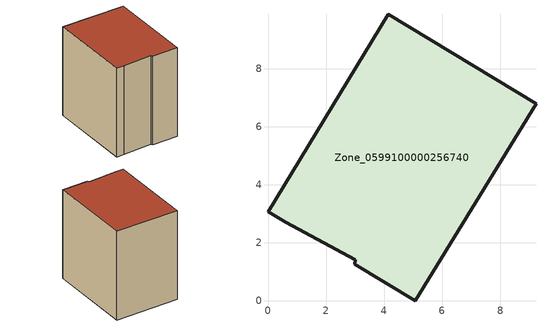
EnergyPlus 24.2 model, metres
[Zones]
Zone_0599100000256740
 floor ground (C_G): 3,1.41 0.61,2.7 0,3.07 4.15,9.87 9.23,6.79 5.07,0 2.99,1.26 z0
 wall outside (C_F): 0.61,2.7 3,1.41 2.99,1.26 5.07,0 9.23,6.79 4.15,9.87 0,3.07 0.61,2.7 z0:8.4
 roof outside (C_R): 3,1.41 2.99,1.26 5.07,0 9.23,6.79 4.15,9.87 0,3.07 0.61,2.7 z8.4
[BUILDING]
Pand.0599100000256740: North Axis=0; Terrain=City; Loads Convergence Tolerance Value=0.04; Temperature Convergence Tolerance Value=0.4; Solar Distribution=FullExterior; Maximum Number of Warmup Days=25; Minimum Number of Warmup Days=1
[Site:Location]
Rotterdam.The.Hague.AP_ZH_NLD Design_Conditions: Latitude=51.96; Longitude=4.45; Time Zone=1; Elevation=-4.5
[SITE:GROUNDTEMPERATURE:BUILDINGSURFACE]
18, 18, 18, 18, 18, 18, 18, 18, 18, 18, 18, 18
[MATERIAL] Thermal Absorptance=0.9; Solar Absorptance=0.7; Visible Absorptance=0.7
Name | Roughness | Thickness | Conductivity | Density | Specific Heat
G.TI.1946-1964 | MediumSmooth | 0.15 | 1 | 540 | 1210
F.TI.1946-1964 | Rough | 0.3 | 0.857143 | 1920 | 840
R.TI.1946-1964 | MediumRough | 0.2 | 0.277778 | 1500 | 1000
[CONSTRUCTION]
C_G: G.TI.1946-1964
C_F: F.TI.1946-1964
C_R: R.TI.1946-1964
[ZONE]
Zone_0599100000256740: Type=1; Multiplier=1; Ceiling Height=Autocalculate; Volume=Autocalculate; Floor Area=autocalculate; Part of Total Floor Area=Yes
[ZONEINFILTRATION:DESIGNFLOWRATE]
Infil_Zone_0599100000256740: Zone or ZoneList or Space or SpaceList=Zone_0599100000256740; Schedule=AlwaysOn; Design Flow Rate Calculation Method=Flow/Area; Flow Rate per Floor Area=0.003; Constant Term Coefficient=1; Temperature Term Coefficient=0; Velocity Term Coefficient=0; Velocity Squared Term Coefficient=0
[HVACTEMPLATE:ZONE:IDEALLOADSAIRSYSTEM]
Zone_0599100000256740: Maximum Heating Supply Air Temperature=50; Minimum Cooling Supply Air Temperature=13; Maximum Heating Supply Air Humidity Ratio=0.0156; Minimum Cooling Supply Air Humidity Ratio=0.0077; Heating Limit=NoLimit; Cooling Limit=NoLimit; Dehumidification Control Type=ConstantSensibleHeatRatio; Cooling Sensible Heat Ratio=0.7; Dehumidification Setpoint=60; Humidification Control Type=None; Humidification Setpoint=30; Outdoor Air Method=None; Outdoor Air Flow Rate per Person=0.00944; Outdoor Air Flow Rate per Zone Floor Area=0; Outdoor Air Flow Rate per Zone=0; Demand Controlled Ventilation Type=None; Outdoor Air Economizer Type=NoEconomizer; Heat Recovery Type=None; Sensible Heat Recovery Effectiveness=0.7; Latent Heat Recovery Effectiveness=0.65
[ZONECONTROL:THERMOSTAT]
ThermostatControl_Zone_0599100000256740: Zone or ZoneList=Zone_0599100000256740; Control Type Schedule=DualSetpointControlType; Control 1=Thermostat_Zone_0599100000256740; Temperature Difference Between Cutout And Setpoint=0
[THERMOSTATSETPOINT:DUALSETPOINT]
Thermostat_Zone_0599100000256740: Heating Setpoint Temperature Schedule=HeatingSetpoint_Zone_0599100000256740; Cooling Setpoint Temperature Schedule=CoolingSetpoint_Zone_0599100000256740
[SCHEDULE:COMPACT]
HeatingSetpoint_Zone_0599100000256740: Through: 12/31, For: AllDays, Until: 24:00, 21
CoolingSetpoint_Zone_0599100000256740: Through: 12/31, For: AllDays, Until: 24:00, 24
DualSetpointControlType: Through: 12/31, For: AllDays, Until: 24:00, 4
AlwaysOn: Through: 12/31, For: AllDays, Until: 24:00, 1
